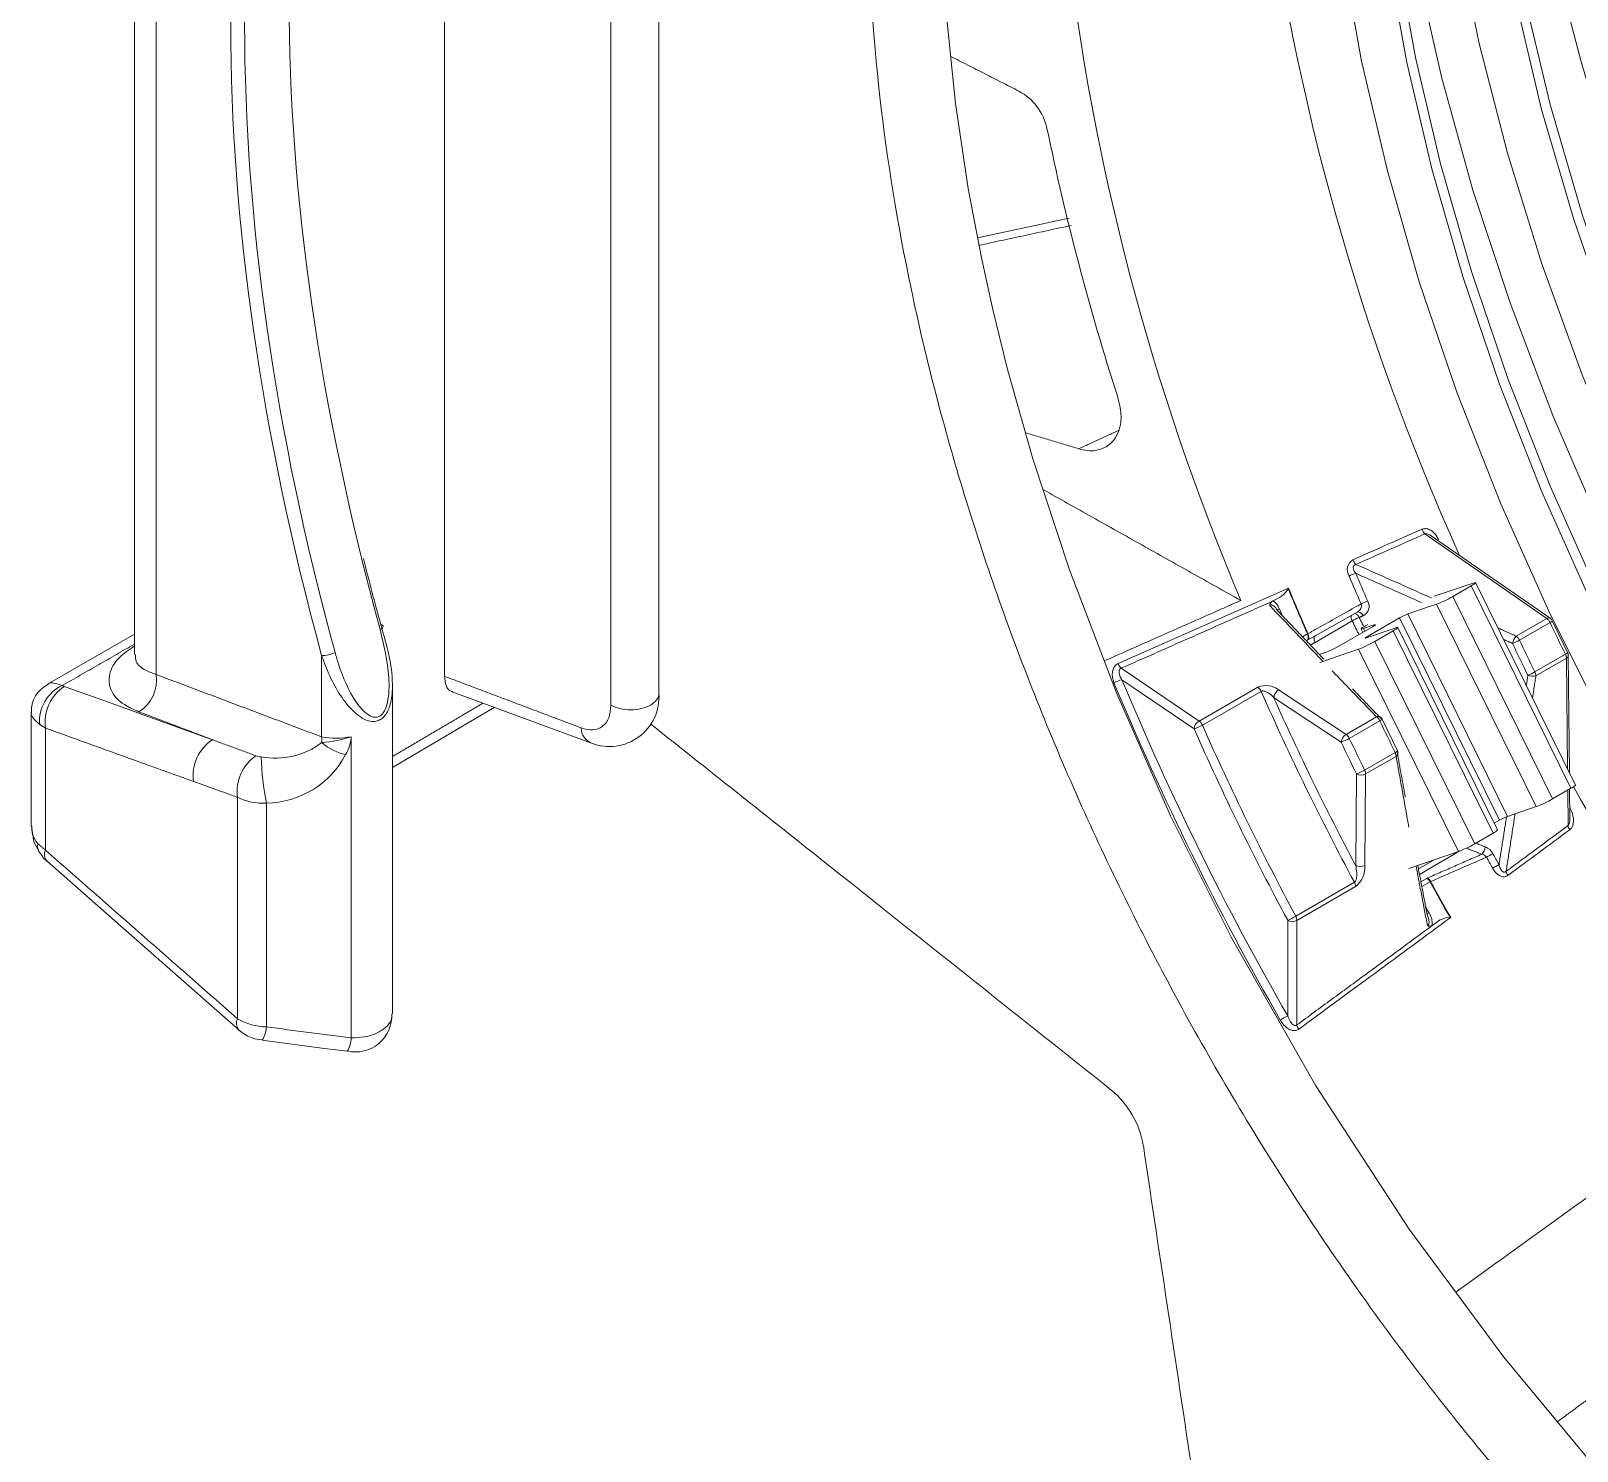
# Model space of a CAD drawing. Extents: x 8 to 113, y 2 to 87.
# Drawn here: x 67.132 to 69.519, y 61.869 to 64.062 of the extents above; entities that cross this region are included whole.
import ezdxf

# ---------------------------------------------------------------- set-up
doc = ezdxf.new("R2010")
doc.units = 0
doc.header["$MEASUREMENT"] = 0
doc.layers.add('OBJECT', color=7, linetype='CONTINUOUS')

msp = doc.modelspace()

# ---------------------------------------------------------------- linework, layer by layer
at = {"layer": 'OBJECT', "linetype": 'Continuous', "lineweight": 15}
for p, q in [((67.7708, 65.6774), (67.7708, 63.0655)), ((68.1018, 63.0357), (68.1018, 65.4571)), ((68.0276, 63.0208), (68.0276, 65.4357)), ((67.2922, 65.2076), (67.2922, 63.0991)), ((67.3259, 65.1809), (67.3259, 63.0682)), ((68.7352, 63.7728), (68.5939, 63.7424)), ((69.4726, 63.1546), (69.2844, 63.2853)), ((69.4777, 63.1551), (69.2942, 63.2825)), ((69.3038, 63.2758), (69.3052, 63.2766)), ((69.3588, 63.2094), (69.2987, 63.189)), ((69.5167, 62.8975), (69.3626, 63.2101)), ((69.0738, 63.2016), (68.8108, 63.0853)), ((69.3274, 63.1887), (69.3557, 63.2051)), ((69.3274, 63.1887), (69.4815, 62.8761)), ((69.5098, 62.8925), (69.3557, 63.2051)), ((69.1067, 63.1234), (69.1806, 63.1649)), ((69.258, 63.1617), (69.3022, 63.1768)), ((69.258, 63.1617), (69.412, 62.8491)), ((69.4563, 62.8642), (69.3022, 63.1768)), ((69.1721, 63.151), (69.1148, 63.1179)), ((69.2046, 63.1426), (69.148, 63.11)), ((69.1858, 63.1385), (69.1883, 63.1332)), ((69.1896, 63.1392), (69.2062, 63.1448)), ((69.1896, 63.1392), (69.1916, 63.1351)), ((69.1962, 63.1456), (69.1926, 63.1436)), ((69.2386, 63.14), (69.1943, 63.1249)), ((69.1959, 63.1271), (69.2454, 63.1557)), ((69.2066, 63.1439), (69.2062, 63.1448)), ((69.2072, 63.1193), (69.2355, 63.1357)), ((69.3896, 62.8231), (69.2355, 63.1357)), ((69.3965, 62.8281), (69.2424, 63.1407)), ((69.3994, 62.8431), (69.2454, 63.1557)), ((69.4255, 63.1274), (69.4726, 63.1546)), ((69.4776, 63.1485), (69.4305, 63.1213)), ((67.2922, 63.1304), (67.158, 63.0532)), ((69.0955, 63.1264), (69.1031, 63.1308)), ((69.1012, 63.1204), (69.1023, 63.121)), ((69.1013, 63.1203), (69.1018, 63.1207)), ((69.1036, 63.1217), (69.1067, 63.1234)), ((69.1959, 63.1271), (69.1966, 63.1257)), ((69.2072, 63.1193), (69.3613, 62.8067)), ((67.5812, 62.9719), (67.5812, 63.0977)), ((69.1354, 63.104), (69.1214, 63.0992)), ((69.122, 63.0869), (69.182, 63.1074)), ((69.3361, 62.7948), (69.182, 63.1074)), ((69.4541, 63.0722), (69.5013, 63.0995)), ((69.5028, 63.0935), (69.4557, 63.0663)), ((69.5045, 62.9223), (69.5028, 63.0935)), ((69.5075, 62.9162), (69.5058, 63.0977)), ((68.8155, 63.0779), (68.9357, 62.9964)), ((67.6904, 62.5443), (67.6904, 63.0525)), ((67.7812, 63.0419), (67.9977, 62.9623)), ((68.928, 62.9845), (68.8167, 63.06)), ((68.9357, 62.9964), (69.0264, 63.0487)), ((69.0316, 63.0422), (68.9409, 62.9899)), ((69.0585, 63.0447), (69.1626, 62.9757)), ((67.6904, 62.9247), (67.8477, 63.0175)), ((69.155, 62.9639), (69.0509, 63.0329)), ((67.1329, 63.0097), (67.1329, 62.8343)), ((69.1626, 62.9757), (69.2098, 63.0029)), ((69.2148, 62.9968), (69.1677, 62.9696)), ((69.2419, 62.9503), (69.2182, 62.9994)), ((67.1549, 62.9855), (67.1549, 62.7969)), ((67.6269, 62.507), (67.6269, 62.9722)), ((69.1913, 62.9205), (69.2385, 62.9477)), ((69.24, 62.9418), (69.1928, 62.9146)), ((69.1775, 62.7732), (69.1788, 62.9146)), ((69.1928, 62.9146), (69.1915, 62.7732)), ((67.4511, 62.5366), (67.4511, 62.8786)), ((69.4815, 62.8761), (69.5098, 62.8925)), ((69.5053, 62.8348), (69.5048, 62.8896)), ((69.5081, 62.8456), (69.5077, 62.8913)), ((67.496, 62.5239), (67.496, 62.8694)), ((69.412, 62.8491), (69.4563, 62.8642)), ((69.3914, 62.8385), (69.3994, 62.8431)), ((69.3613, 62.8067), (69.3896, 62.8231)), ((69.2594, 62.7686), (69.3361, 62.7948)), ((69.2744, 62.768), (69.2987, 62.782)), ((69.3385, 62.7957), (69.276, 62.7596)), ((69.2782, 62.7481), (69.2873, 62.7534)), ((69.0849, 62.695), (69.1756, 62.7474)), ((69.1774, 62.7409), (69.0867, 62.6885)), ((69.2924, 62.7479), (69.2796, 62.7406)), ((69.0726, 62.5411), (69.0726, 62.6885)), ((69.0867, 62.6885), (69.0867, 62.527)), ((69.2953, 62.681), (69.3004, 62.6839))]:
    msp.add_line(p, q, dxfattribs=at)
at = {"layer": 'OBJECT', "linetype": 'Continuous', "lineweight": 15, "flags": 128}
for points in [[(69.5384, 63.1854), (69.4649, 63.3502), (69.3996, 63.5164), (69.3428, 63.683), (69.2951, 63.849), (69.2565, 64.0134), (69.2274, 64.1754), (69.2079, 64.3339), (69.1982, 64.4881), (69.1982, 64.6371), (69.2079, 64.7801), (69.2274, 64.9161), (69.2565, 65.0444), (69.2951, 65.1644), (69.3428, 65.2752), (69.3996, 65.3763), (69.4208, 65.4083)], [(69.5517, 63.193), (69.4782, 63.3579), (69.4128, 63.5241), (69.3561, 63.6907), (69.3084, 63.8567), (69.2698, 64.0211), (69.2407, 64.1831), (69.2212, 64.3416), (69.2115, 64.4958), (69.2115, 64.6448), (69.2212, 64.7877), (69.2407, 64.9238), (69.2698, 65.0521), (69.3084, 65.172), (69.3561, 65.2829), (69.4128, 65.384), (69.4242, 65.4015)], [(70.5414, 62.0166), (70.4162, 62.139), (70.2945, 62.2699), (70.1772, 62.4087), (70.0647, 62.5546), (69.9579, 62.7069), (69.8572, 62.8645), (69.7633, 63.0267), (69.6766, 63.1925), (69.5977, 63.361), (69.527, 63.5313), (69.4649, 63.7023), (69.4118, 63.8732), (69.3679, 64.0429), (69.3335, 64.2106), (69.3088, 64.3752), (69.2939, 64.5358), (69.2889, 64.6916), (69.2939, 64.8417), (69.3088, 64.9852), (69.3335, 65.1213), (69.3679, 65.2492), (69.4118, 65.3682), (69.4249, 65.398)], [(70.5702, 62.0848), (70.4458, 62.2071), (70.325, 62.3383), (70.2087, 62.4774), (70.0976, 62.6237), (69.9922, 62.7762), (69.8933, 62.9342), (69.8014, 63.0965), (69.717, 63.2624), (69.6408, 63.4308), (69.573, 63.6006), (69.5141, 63.771), (69.4646, 63.9408), (69.4245, 64.1091), (69.3943, 64.2748), (69.374, 64.4371), (69.3639, 64.5949), (69.3639, 64.7472), (69.374, 64.8933), (69.3943, 65.0322), (69.4245, 65.163), (69.4646, 65.2851), (69.48, 65.3235)], [(70.5835, 62.0924), (70.459, 62.2148), (70.3383, 62.3459), (70.222, 62.4851), (70.1108, 62.6313), (70.0055, 62.7839), (69.9066, 62.9418), (69.8147, 63.1042), (69.7303, 63.2701), (69.6541, 63.4384), (69.5863, 63.6083), (69.5274, 63.7786), (69.4778, 63.9485), (69.4378, 64.1168), (69.4076, 64.2825), (69.3873, 64.4448), (69.3772, 64.6026), (69.3772, 64.7549), (69.3873, 64.901), (69.4076, 65.0398), (69.4378, 65.1707), (69.4778, 65.2928), (69.4871, 65.3163)], [(70.527, 61.9359), (70.3993, 62.0596), (70.2751, 62.1919), (70.1551, 62.3322), (70.0398, 62.4796), (69.93, 62.6334), (69.8263, 62.7927), (69.7291, 62.9568), (69.639, 63.1246), (69.5564, 63.2954), (69.4819, 63.4682), (69.4158, 63.6421), (69.3585, 63.8162), (69.3103, 63.9894), (69.2713, 64.161), (69.242, 64.3299), (69.2323, 64.4013)], [(70.7194, 61.6449), (70.5875, 61.7409), (70.4572, 61.8474), (70.3293, 61.9639), (70.2047, 62.0895), (70.0839, 62.2237), (69.9677, 62.3656), (69.8567, 62.5145), (69.7516, 62.6694), (69.653, 62.8295), (69.5614, 62.9939), (69.4775, 63.1615), (69.4016, 63.3316), (69.3342, 63.503), (69.2757, 63.6748), (69.2264, 63.8459), (69.1867, 64.0155), (69.1566, 64.1826), (69.1377, 64.3334)], [(69.5456, 61.8455), (69.4063, 62.0137), (69.2602, 62.2114), (69.116, 62.4327), (68.9854, 62.6625), (68.8918, 62.8502), (68.8083, 63.0399), (68.7355, 63.23), (68.6791, 63.4013), (68.6397, 63.5412), (68.6169, 63.6338), (68.5993, 63.7142), (68.5794, 63.8188), (68.5596, 63.9501), (68.5437, 64.1062)], [(69.3557, 63.2051), (69.3583, 63.2066), (69.3603, 63.2079), (69.3617, 63.209), (69.3625, 63.2097), (69.3626, 63.2102), (69.362, 63.2103), (69.3607, 63.21), (69.3588, 63.2094)], [(69.0597, 63.1698), (69.0624, 63.1634), (69.0642, 63.1592)], [(69.1889, 63.1589), (69.1879, 63.1605), (69.1868, 63.162), (69.1855, 63.1632), (69.1842, 63.1641), (69.1829, 63.1647), (69.1816, 63.1649), (69.1804, 63.1647), (69.18, 63.1646)], [(67.6717, 63.1377), (67.6735, 63.1389), (67.6749, 63.1401), (67.6759, 63.1412), (67.6763, 63.1423), (67.6761, 63.1433), (67.6754, 63.1441), (67.6742, 63.1447), (67.6725, 63.145)], [(69.1926, 63.1436), (69.1901, 63.142), (69.1881, 63.1407), (69.1866, 63.1397), (69.1859, 63.1389), (69.1858, 63.1384), (69.1864, 63.1383), (69.1877, 63.1386), (69.1896, 63.1392)], [(69.2062, 63.1448), (69.2071, 63.1451), (69.2077, 63.1452), (69.208, 63.1452), (69.208, 63.145), (69.2076, 63.1446), (69.2069, 63.1441), (69.2059, 63.1434), (69.2046, 63.1426)], [(69.2355, 63.1357), (69.2381, 63.1372), (69.2401, 63.1385), (69.2415, 63.1396), (69.2423, 63.1403), (69.2424, 63.1408), (69.2417, 63.1409), (69.2405, 63.1406), (69.2386, 63.14)], [(69.5047, 63.102), (69.4987, 63.1143), (69.481, 63.1511)], [(69.1031, 63.1308), (69.1037, 63.1292), (69.1041, 63.1276), (69.1043, 63.1261), (69.1043, 63.1247), (69.104, 63.1234), (69.1036, 63.1224), (69.1029, 63.1215), (69.1023, 63.121)], [(69.1035, 63.1217), (69.1042, 63.1222), (69.1047, 63.123), (69.105, 63.124), (69.1052, 63.1252), (69.1051, 63.1266), (69.1049, 63.1281), (69.1044, 63.1296), (69.1038, 63.1312)], [(69.1148, 63.1179), (69.1141, 63.1197), (69.1136, 63.1215), (69.1133, 63.1232), (69.1133, 63.1248), (69.1136, 63.1262), (69.1142, 63.1273), (69.115, 63.1282), (69.1154, 63.1285)], [(69.1943, 63.1249), (69.1934, 63.1247), (69.1927, 63.1245), (69.1924, 63.1246), (69.1925, 63.1248), (69.1929, 63.1252), (69.1936, 63.1257), (69.1946, 63.1264), (69.1959, 63.1271)], [(67.1331, 62.8343), (67.1368, 62.8099), (67.1461, 62.7927)], [(67.1465, 62.7929), (67.152, 62.7847), (67.1602, 62.7772)], [(67.1572, 62.7797), (67.258, 62.6912), (67.4535, 62.5195)], [(67.4895, 62.5034), (67.5813, 62.4913), (67.6207, 62.4866)]]:
    msp.add_lwpolyline(points, dxfattribs=at)
at = {"layer": 'OBJECT', "linetype": 'Continuous', "lineweight": 15}
for centre, radius, start, end in [((72.7587, 64.7922), 3.7515, 187.1208, 204.2381), ((73.6137, 65.1468), 4.2417, 192.1925, 226.7608), ((72.457, 64.6384), 3.7509, 186.5893, 202.8385), ((68.617, 63.8936), 0.0858, 12.5347, 61.6859), ((72.5652, 64.7075), 3.9453, 191.6293, 197.8706), ((69.2959, 63.2978), 0.017, 198.1597, 227.3426), ((69.2865, 63.2746), 0.0109, 45.4291, 100.8519), ((69.183, 63.2298), 0.0184, 121.6935, 211.3765), ((69.1894, 63.2508), 0.017, 198.0623, 227.3543), ((69.1923, 63.174), 0.0526, 106.2184, 118.4407), ((73.2244, 64.9399), 4.4065, 202.97, 203.5798), ((73.2238, 64.9395), 4.3946, 202.97, 203.5798), ((69.0342, 63.2268), 0.0473, 288.8702, 326.1195), ((69.0396, 63.1634), 0.021, 17.6712, 62.1268), ((73.1487, 64.8975), 4.4145, 202.6091, 203.5909), ((73.149, 64.8978), 4.4141, 202.5977, 203.5908), ((69.2416, 63.3374), 0.1717, 290.685, 300.0053), ((69.0528, 63.1746), 0.00792, 129.3599, 177.82), ((69.0614, 63.1646), 0.00546, 107.988, 155.1295), ((69.1812, 63.1565), 0.0107, 162.0803, 210.9371), ((69.1735, 63.1527), 0.01, 22.0809, 75.8152), ((69.1765, 63.1739), 0.0098, 294.2367, 19.5233), ((69.2132, 63.1268), 0.0574, 107.3781, 118.5771), ((69.1819, 63.1736), 0.0163, 295.419, 29.2628), ((69.2883, 63.0814), 0.0858, 110.685, 120.0053), ((69.2158, 63.0785), 0.0846, 112.9843, 121.1158), ((69.4755, 63.151), 0.00465, 61.5704, 128.2031), ((69.4636, 63.1421), 0.0155, 24.5898, 54.2217), ((69.4754, 63.1549), 0.00676, 289.3366, 326.3224), ((69.472, 63.1469), 0.01, 25.3916, 55.2208), ((69.1053, 63.1183), 0.00388, 120.8572, 156.5638), ((69.1214, 63.268), 0.1717, 290.685, 300.0053), ((69.4414, 63.112), 0.0222, 136.0243, 169.1698), ((69.3919, 63.1891), 0.078, 290.8062, 299.6307), ((73.1562, 64.8881), 4.1354, 205.3707, 206.1275), ((69.4164, 63.1148), 0.0155, 24.5898, 54.2217), ((73.156, 64.888), 4.1232, 205.3707, 206.1275), ((67.5836, 63.1352), 0.0376, 266.359, 299.143), ((69.1051, 63.1843), 0.0858, 290.685, 300.0053), ((69.4986, 63.1068), 0.0078, 290.6915, 322.4489), ((69.489, 63.0931), 0.0139, 1.585, 27.1674), ((69.5008, 63.0981), 0.00502, 294.4008, 355.5263), ((69.4958, 63.0976), 0.01, 0.5421, 26.1299), ((67.267, 63.0605), 0.0594, 302.7976, 7.4665), ((68.827, 63.0905), 0.017, 197.7381, 227.392), ((69.4081, 63.153), 0.0929, 292.2923, 299.6923), ((69.4505, 63.0841), 0.0186, 247.4408, 286.1975), ((69.4418, 63.0659), 0.0139, 1.585, 27.1674), ((67.1773, 63.0129), 0.044, 115.3667, 184.1863), ((67.2066, 62.9961), 0.0609, 115.1069, 184.8322), ((67.221, 62.9945), 0.0667, 123.8981, 187.7003), ((68.0256, 63.0334), 0.0764, 248.7234, 4.2211), ((68.8259, 63.0165), 0.0445, 101.9225, 118.9559), ((73.0466, 64.8233), 4.5959, 202.6237, 209.8686), ((73.0433, 64.8214), 4.5789, 202.6237, 209.8686), ((69.0389, 63.0184), 0.0328, 53.2643, 112.4012), ((69.0172, 63.0361), 0.0156, 23.1174, 54.1372), ((72.917, 64.7571), 4.247, 203.8149, 208.2426), ((69.0677, 63.0305), 0.0169, 122.8112, 171.8102), ((72.9137, 64.7554), 4.2295, 204.0326, 207.9463), ((68.9445, 62.9822), 0.0167, 121.9908, 172.1113), ((68.9266, 62.9837), 0.0156, 23.1174, 54.1372), ((69.2124, 62.9974), 0.00607, 50.1069, 115.9036), ((69.2007, 62.9903), 0.0155, 24.5898, 54.2217), ((69.2122, 63.0037), 0.00738, 290.8893, 324.6615), ((72.9403, 64.7635), 4.1232, 205.3707, 206.1275), ((69.2092, 62.9951), 0.01, 25.3704, 44.2267), ((67.4494, 62.912), 0.0666, 123.482, 187.7435), ((67.6031, 63.1036), 0.1336, 260.5472, 280.2409), ((67.5309, 62.9647), 0.0508, 358.2873, 8.1353), ((67.5666, 63.1561), 0.1936, 274.4638, 288.1362), ((67.5607, 62.9779), 0.0665, 329.9603, 355.0415), ((68.0068, 62.9856), 0.0249, 179.5662, 248.9878), ((68.9142, 63.0361), 0.0534, 284.9485, 299.976), ((72.9218, 64.7521), 4.3675, 203.8725, 208.1948), ((72.9191, 64.7505), 4.3504, 203.8725, 208.1948), ((69.1718, 62.9615), 0.0169, 122.8112, 171.8102), ((69.1323, 63.031), 0.0709, 288.7211, 299.9325), ((69.1536, 62.9631), 0.0155, 24.5898, 54.2217), ((67.5098, 63.0582), 0.1192, 259.3149, 307.0791), ((67.4937, 63.01), 0.1405, 270.9358, 332.3181), ((67.6357, 63.0244), 0.0817, 228.6207, 257.6426), ((69.2353, 62.9557), 0.00854, 292.0831, 321.0368), ((69.2262, 62.9414), 0.0139, 1.585, 27.1674), ((69.2366, 62.947), 0.00617, 302.9664, 5.5863), ((69.2329, 62.9459), 0.01, 9.7676, 26.1272), ((67.5174, 62.8875), 0.0668, 124.2491, 187.6848), ((67.4891, 62.9679), 0.0268, 249.5634, 267.0614), ((67.8748, 62.9495), 0.3871, 181.245, 191.9438), ((69.1492, 62.9935), 0.0842, 290.5446, 299.9712), ((69.179, 62.9142), 0.0139, 1.585, 27.1674), ((69.1858, 62.9285), 0.0155, 243.0134, 296.7126), ((69.5027, 62.9093), 0.0183, 292.9213, 319.8597), ((67.492, 62.9643), 0.0949, 244.4798, 272.4121), ((69.3957, 63.0248), 0.1717, 290.685, 300.0053), ((73.2737, 64.9374), 4.2786, 208.5124, 226.8495), ((69.4423, 62.7688), 0.0858, 110.685, 120.0053), ((69.3824, 62.8399), 0.0183, 292.9213, 319.8597), ((69.4948, 62.8432), 0.0134, 321.3897, 10.2068), ((69.5205, 62.8374), 0.0154, 189.6949, 215.7625), ((67.1611, 62.8025), 0.0184, 166.1677, 213.4131), ((69.2754, 62.9554), 0.1717, 290.685, 300.0053), ((69.3581, 62.8045), 0.0197, 315.6021, 352.6925), ((69.3687, 62.7802), 0.0236, 28.9425, 67.5864), ((67.1697, 62.7902), 0.0163, 155.7407, 219.9449), ((69.3706, 62.7799), 0.0109, 34.9861, 81.5851), ((69.5816, 62.4334), 0.4065, 118.2249, 119.8017), ((73.3867, 65.0173), 4.5865, 209.1087, 209.3531), ((73.3857, 65.0167), 4.5741, 209.1087, 209.3531), ((69.1544, 62.7702), 0.0372, 308.118, 4.6645), ((69.1845, 62.7871), 0.0155, 243.0134, 296.7126), ((69.2794, 62.7411), 0.0147, 27.9036, 57.2399), ((69.2786, 62.7421), 0.0158, 23.0177, 49.7065), ((69.6681, 62.283), 0.5605, 118.7121, 119.8555), ((69.4251, 62.767), 0.0155, 189.6715, 215.8838), ((69.1632, 62.7404), 0.0142, 1.7849, 29.2906), ((73.3209, 64.9793), 4.6052, 208.9817, 209.7617), ((73.3216, 64.9797), 4.6052, 208.9828, 209.7726), ((73.2998, 64.9671), 4.6056, 209.3521, 209.4872), ((68.9965, 62.8482), 0.1769, 295.4894, 300.0061), ((69.0797, 62.7022), 0.0154, 242.6097, 297.3903), ((69.0726, 62.6881), 0.0142, 1.7849, 29.2906), ((-68.5176, 249.911), 232.4886, 306.291066, 306.362868), ((69.3197, 62.6478), 0.0598, 118.8538, 122.9055), ((69.2913, 62.6864), 0.00673, 244.1446, 307.4259), ((69.2672, 62.6844), 0.0284, 353.12, 33.6299), ((69.3252, 62.6559), 0.0374, 93.254, 131.6401), ((67.6336, 62.5412), 0.0559, 256.619, 3.06), ((70.1034, 60.7277), 2.0859, 119.617, 119.9776), ((67.4917, 62.5602), 0.0561, 220.5056, 267.7236), ((67.4659, 62.5299), 0.0162, 155.5875, 220.0925), ((67.4976, 62.6154), 0.0915, 239.4678, 269.0164), ((67.4536, 62.526), 0.0424, 327.5709, 357.2275), ((69.1021, 62.5296), 0.0155, 189.599, 216.2841), ((67.5823, 62.5091), 0.0446, 329.2413, 357.3191), ((68.7104, 62.3174), 0.1412, 9.4453, 50.5547)]:
    msp.add_arc(centre, radius, start, end, dxfattribs=at)
for centre, major_axis, ratio, start_param, end_param in [((69.6367, 62.8525), (-1.4763, 2.6477), 0.567168, 0.42627, 1.161624), ((69.5573, 62.8069), (-1.4838, 2.6607), 0.567218, 0.427779, 1.160034), ((69.5681, 62.8129), (-1.4763, 2.6477), 0.567168, 0.427819, 1.160075), ((69.6475, 62.8585), (-1.4838, 2.6607), 0.567218, 1.124533, 1.161584), ((70.814, 63.5321), (-1.2049, 2.0987), 0.563161, 1.432869, 1.455497), ((70.564, 63.3878), (-1.2151, 2.0928), 0.591598, 1.43006, 1.452689), ((70.557, 63.3837), (-1.2201, 2.1015), 0.591539, 1.430067, 1.452695)]:
    msp.add_ellipse(centre, major_axis=major_axis, ratio=ratio, start_param=start_param, end_param=end_param, dxfattribs=at)
for points, knots in [([(70.2388, 61.106), (70.1607, 61.1552), (70.0044, 61.2535), (69.7741, 61.4424), (69.5502, 61.6593), (69.3366, 61.9044), (69.1372, 62.1732), (68.957, 62.4598), (68.7989, 62.7592), (68.6657, 63.0663), (68.5597, 63.3758), (68.4826, 63.6824), (68.4359, 63.981), (68.4202, 64.2663), (68.4359, 64.5335), (68.4826, 64.778), (68.5597, 64.9957), (68.6657, 65.1828), (68.799, 65.3359), (68.9568, 65.4534), (69.1379, 65.5295), (69.2877, 65.5659), (69.3805, 65.5635), (69.4014, 65.5629)], [0, 0, 0, 0, 0.048456, 0.096912, 0.145368, 0.194796, 0.244225, 0.293653, 0.343082, 0.392511, 0.441939, 0.491368, 0.540796, 0.590225, 0.639653, 0.689082, 0.738511, 0.787939, 0.837368, 0.886796, 0.936225, 0.985653, 1, 1, 1, 1]), ([(68.8102, 63.4968), (68.8124, 63.4878), (68.8168, 63.4697), (68.8134, 63.4454), (68.803, 63.4265), (68.7859, 63.4152), (68.7672, 63.4127), (68.7547, 63.4157), (68.7502, 63.4168)], [0, 0, 0, 0, 0.176396, 0.35277, 0.53003, 0.710813, 0.896031, 1, 1, 1, 1]), ([(69.1733, 63.2455), (69.1785, 63.2478), (69.2048, 63.2594), (69.2403, 63.2751), (69.2705, 63.2884), (69.2798, 63.2925)], [0, 0, 0, 0, 0.147808, 0.739042, 1, 1, 1, 1]), ([(69.2844, 63.2853), (69.2665, 63.2774), (69.231, 63.2617), (69.1955, 63.2461), (69.1779, 63.2383)], [0, 0, 0, 0, 0.504936, 1, 1, 1, 1]), ([(69.3052, 63.2766), (69.3041, 63.2788), (69.3018, 63.2834), (69.2966, 63.2891), (69.2907, 63.2927), (69.2848, 63.294), (69.2815, 63.293), (69.2798, 63.2925)], [0, 0, 0, 0, 0.204217, 0.437015, 0.666126, 0.832733, 1, 1, 1, 1]), ([(69.1776, 63.2245), (69.1765, 63.226), (69.1747, 63.2285), (69.1736, 63.2322), (69.1737, 63.2344), (69.1742, 63.236), (69.175, 63.2369), (69.1763, 63.2378), (69.1772, 63.2381), (69.1779, 63.2383)], [0, 0, 0, 0, 0.316272, 0.529303, 0.643493, 0.716389, 0.816406, 0.869683, 1, 1, 1, 1]), ([(69.0738, 63.2016), (69.0738, 63.2016), (69.0737, 63.2012), (69.0736, 63.2008), (69.0734, 63.2004)], [0, 0, 0, 0, 0.096063, 1, 1, 1, 1]), ([(69.053, 63.1723), (69.0524, 63.173), (69.051, 63.1744), (69.0489, 63.1756), (69.0473, 63.1759), (69.0459, 63.1757), (69.0453, 63.1752), (69.0448, 63.1749)], [0, 0, 0, 0, 0.26228, 0.530041, 0.705778, 0.790915, 1, 1, 1, 1]), ([(69.1263, 63.0894), (69.1261, 63.0896), (69.0987, 63.118), (69.0717, 63.1465), (69.0448, 63.1749)], [0, 0, 0, 0, 0.006594, 1, 1, 1, 1]), ([(69.0572, 63.1666), (69.0561, 63.1685), (69.0549, 63.1706), (69.0532, 63.1722), (69.053, 63.1723)], [0, 0, 0, 0, 0.897498, 1, 1, 1, 1]), ([(69.1038, 63.1312), (69.1089, 63.1341), (69.1341, 63.1482), (69.1614, 63.1635), (69.1837, 63.176), (69.1858, 63.1772)], [0, 0, 0, 0, 0.184767, 0.923836, 1, 1, 1, 1]), ([(67.6725, 63.145), (67.6801, 63.119), (67.6906, 63.0831), (67.6907, 63.0406), (67.6874, 63.0222), (67.6835, 63.0113), (67.678, 63.0031), (67.6718, 62.9981), (67.6647, 62.9955), (67.655, 62.9957), (67.6398, 63.0021), (67.6134, 63.027), (67.5939, 63.0626), (67.5836, 63.0912), (67.5812, 63.0977)], [0, 0, 0, 0, 0.255757, 0.3533, 0.390944, 0.433, 0.465377, 0.492662, 0.519968, 0.55378, 0.60556, 0.705446, 0.93291, 1, 1, 1, 1]), ([(67.6019, 63.1024), (67.6037, 63.0962), (67.6115, 63.0694), (67.626, 63.0356), (67.6461, 63.0103), (67.6578, 63.0028), (67.6653, 63.0017), (67.671, 63.0035), (67.6757, 63.0076), (67.68, 63.0148), (67.6855, 63.0334), (67.6858, 63.0773), (67.6773, 63.1136), (67.6717, 63.1377)], [0, 0, 0, 0, 0.070552, 0.307164, 0.406628, 0.455084, 0.484865, 0.508033, 0.531172, 0.559629, 0.598655, 0.732872, 1, 1, 1, 1]), ([(67.2991, 63.0106), (67.2913, 63.0141), (67.2716, 63.0229), (67.2537, 63.0428), (67.2513, 63.0684), (67.2642, 63.093), (67.2839, 63.1066), (67.2922, 63.1123)], [0, 0, 0, 0, 0.152431, 0.383937, 0.611798, 0.837971, 1, 1, 1, 1]), ([(67.2937, 63.0991), (67.2937, 63.0955), (67.2935, 63.086), (67.306, 63.0754), (67.3202, 63.0703), (67.3259, 63.0682)], [0, 0, 0, 0, 0.273343, 0.711066, 1, 1, 1, 1]), ([(67.784, 63.0417), (67.783, 63.0418), (67.778, 63.0426), (67.7723, 63.0504), (67.7713, 63.0605), (67.7708, 63.0655)], [0, 0, 0, 0, 0.11372, 0.556117, 1, 1, 1, 1]), ([(68.8044, 63.0554), (68.8033, 63.0587), (68.8015, 63.0643), (68.8018, 63.0726), (68.8039, 63.079), (68.8071, 63.0833), (68.8097, 63.0847), (68.8108, 63.0853)], [0, 0, 0, 0, 0.293345, 0.517046, 0.700087, 0.8839, 1, 1, 1, 1]), ([(68.8155, 63.0779), (68.8149, 63.0777), (68.8137, 63.0771), (68.8128, 63.0757), (68.8121, 63.0737), (68.8121, 63.0706), (68.8134, 63.0656), (68.8155, 63.0621), (68.8167, 63.06)], [0, 0, 0, 0, 0.094766, 0.206769, 0.250233, 0.423766, 0.661901, 1, 1, 1, 1]), ([(67.1584, 63.0527), (67.1586, 63.0531), (67.1603, 63.0555), (67.168, 63.0554), (67.1764, 63.0527), (67.1808, 63.0512)], [0, 0, 0, 0, 0.080168, 0.520164, 1, 1, 1, 1]), ([(67.1838, 63.0499), (67.207, 63.0415), (67.2833, 63.0141), (67.3595, 62.9867), (67.4126, 62.9676)], [0, 0, 0, 0, 0.304153, 1, 1, 1, 1]), ([(68.0276, 63.0208), (68.0321, 63.0188), (68.0412, 63.0148), (68.0585, 63.0131), (68.0753, 63.015), (68.0899, 63.0206), (68.0989, 63.0289), (68.1028, 63.0356), (68.1017, 63.0389), (68.1017, 63.039)], [0, 0, 0, 0, 0.166052, 0.332104, 0.498156, 0.664208, 0.83026, 0.996312, 1, 1, 1, 1]), ([(69.0316, 63.0422), (69.0321, 63.0424), (69.0328, 63.0427), (69.0347, 63.0429), (69.0376, 63.0424), (69.0421, 63.0403), (69.0468, 63.037), (69.0496, 63.0342), (69.0509, 63.0329)], [0, 0, 0, 0, 0.080196, 0.124105, 0.261057, 0.466383, 0.756488, 1, 1, 1, 1]), ([(67.9819, 62.9858), (67.9881, 62.9841), (68.0005, 62.9808), (68.0152, 62.9871), (68.0258, 62.9999), (68.027, 63.0138), (68.0276, 63.0208)], [0, 0, 0, 0, 0.248877, 0.497118, 0.748417, 1, 1, 1, 1]), ([(67.146, 62.991), (67.1426, 62.9941), (67.1359, 63), (67.1321, 63.0066), (67.1333, 63.0093), (67.1335, 63.0097)], [0, 0, 0, 0, 0.479314, 0.918832, 1, 1, 1, 1]), ([(68.0892, 62.9916), (68.0923, 62.9892), (68.1908, 62.911), (68.428, 62.7227), (68.6616, 62.5367), (68.8001, 62.4265)], [0, 0, 0, 0, 0.013023, 0.41499, 1, 1, 1, 1]), ([(67.3834, 62.9031), (67.3566, 62.9127), (67.2804, 62.9402), (67.2042, 62.9677), (67.1549, 62.9855)], [0, 0, 0, 0, 0.351744, 1, 1, 1, 1]), ([(69.508, 62.8284), (69.5085, 62.8288), (69.5104, 62.8304), (69.5127, 62.8344), (69.5141, 62.8415), (69.5133, 62.8519), (69.5099, 62.8593), (69.5079, 62.8637)], [0, 0, 0, 0, 0.065217, 0.205581, 0.387104, 0.641675, 1, 1, 1, 1]), ([(67.1338, 62.8344), (67.1337, 62.8299), (67.1337, 62.8197), (67.1398, 62.8115), (67.1432, 62.8069)], [0, 0, 0, 0, 0.436877, 1, 1, 1, 1]), ([(69.4098, 62.7644), (69.4257, 62.7761), (69.4575, 62.7995), (69.4893, 62.823), (69.5053, 62.8348)], [0, 0, 0, 0, 0.497586, 1, 1, 1, 1]), ([(69.508, 62.8284), (69.492, 62.8166), (69.4602, 62.7931), (69.4284, 62.7696), (69.4125, 62.758)], [0, 0, 0, 0, 0.502414, 1, 1, 1, 1]), ([(69.363, 62.8077), (69.3651, 62.8069), (69.37, 62.805), (69.3749, 62.8031), (69.3777, 62.802)], [0, 0, 0, 0, 0.42126, 1, 1, 1, 1]), ([(69.3795, 62.7862), (69.3742, 62.7838), (69.3454, 62.7712), (69.3166, 62.7586), (69.2931, 62.7483)], [0, 0, 0, 0, 0.183973, 1, 1, 1, 1]), ([(69.1775, 62.7732), (69.1782, 62.7695), (69.1792, 62.7638), (69.1792, 62.7561), (69.1784, 62.7518), (69.1775, 62.7495), (69.1767, 62.7483), (69.1761, 62.7477), (69.1757, 62.7474), (69.1756, 62.7474)], [0, 0, 0, 0, 0.42803, 0.668464, 0.827637, 0.898141, 0.932558, 0.985873, 1, 1, 1, 1]), ([(69.4125, 62.758), (69.4114, 62.7573), (69.409, 62.7559), (69.4048, 62.7557), (69.4001, 62.7571), (69.3948, 62.7609), (69.3912, 62.7655), (69.3894, 62.7686), (69.3891, 62.7691)], [0, 0, 0, 0, 0.150512, 0.301565, 0.446357, 0.651003, 0.947065, 1, 1, 1, 1]), ([(69.3988, 62.7746), (69.399, 62.7742), (69.3996, 62.7716), (69.401, 62.7679), (69.4031, 62.7649), (69.4046, 62.7636), (69.4055, 62.7631), (69.4068, 62.7628), (69.4078, 62.763), (69.4089, 62.7635), (69.4094, 62.7641), (69.4098, 62.7644)], [0, 0, 0, 0, 0.065565, 0.414183, 0.624167, 0.645279, 0.751103, 0.796151, 0.871815, 0.914721, 1, 1, 1, 1]), ([(69.2903, 62.6897), (69.2902, 62.6902), (69.2898, 62.6932), (69.2886, 62.6959), (69.2877, 62.6982)], [0, 0, 0, 0, 0.15762, 1, 1, 1, 1]), ([(69.2883, 62.6803), (69.2887, 62.6805), (69.2894, 62.6808), (69.2902, 62.682), (69.2908, 62.6838), (69.2909, 62.6865), (69.2905, 62.6886), (69.2903, 62.6897)], [0, 0, 0, 0, 0.151065, 0.287062, 0.409984, 0.704469, 1, 1, 1, 1]), ([(69.3243, 62.693), (69.3242, 62.693), (69.3238, 62.6931), (69.3235, 62.6932), (69.3231, 62.6933)], [0, 0, 0, 0, 0.097226, 1, 1, 1, 1]), ([(67.6269, 62.507), (67.6338, 62.5072), (67.6478, 62.5077), (67.6665, 62.5136), (67.6807, 62.5227), (67.6892, 62.5334), (67.6896, 62.5409), (67.6898, 62.5443)], [0, 0, 0, 0, 0.209662, 0.420715, 0.628992, 0.836083, 1, 1, 1, 1]), ([(69.0726, 62.5411), (69.0737, 62.5383), (69.0755, 62.5336), (69.0791, 62.5287), (69.0819, 62.5265), (69.0837, 62.526), (69.0849, 62.526), (69.0859, 62.5263), (69.0865, 62.5268), (69.0867, 62.527)], [0, 0, 0, 0, 0.379743, 0.628981, 0.788554, 0.861049, 0.897867, 0.960417, 1, 1, 1, 1]), ([(69.0895, 62.5204), (69.0883, 62.5196), (69.0857, 62.5182), (69.0807, 62.5181), (69.0747, 62.5201), (69.0679, 62.5251), (69.0635, 62.5306), (69.0615, 62.5341), (69.0612, 62.5345)], [0, 0, 0, 0, 0.134995, 0.269861, 0.440251, 0.672955, 0.958931, 1, 1, 1, 1]), ([(68.9836, 61.4428), (68.9831, 61.4465), (68.9646, 61.5708), (68.9202, 61.8702), (68.8759, 62.1655), (68.8497, 62.3406)], [0, 0, 0, 0, 0.012487, 0.414672, 1, 1, 1, 1]), ([(69.3321, 62.1141), (69.3337, 62.1153), (69.3963, 62.1604), (69.479, 62.2201), (69.5602, 62.2787), (69.5804, 62.2933)], [0, 0, 0, 0, 0.019937, 0.755355, 1, 1, 1, 1])]:
    msp.add_open_spline(points, degree=3, knots=knots, dxfattribs=at)
for points in [[(68.5522, 64.023), (68.6577, 63.9692)], [(68.7382, 63.7617), (68.5961, 63.7311)], [(68.7502, 63.4168), (68.8117, 63.4454)], [(68.7502, 63.4168), (68.6678, 63.4415)], [(69.0001, 63.1826), (68.6947, 63.354)], [(69.1779, 63.2383), (69.2944, 63.1865)], [(69.2793, 63.1793), (69.1776, 63.2245)], [(68.7894, 63.0892), (69.0001, 63.1826)], [(69.0495, 63.182), (69.0477, 63.1807)], [(69.0477, 63.1807), (68.8155, 63.0779)], [(69.0572, 63.1666), (69.1282, 63.0921)], [(69.1889, 63.1589), (69.1828, 63.1564)], [(69.1825, 63.1299), (69.1721, 63.151)], [(69.1828, 63.1564), (69.1894, 63.1434)], [(69.397, 63.1402), (69.4255, 63.1274)], [(67.2922, 63.1151), (67.1808, 63.0512)], [(69.1021, 63.1209), (69.1035, 63.1217)], [(69.1031, 63.1308), (69.1038, 63.1312)], [(69.1148, 63.1179), (69.1075, 63.1137)], [(69.4196, 63.1162), (69.4058, 63.1224)], [(67.3259, 63.0682), (67.5812, 62.9719)], [(67.7708, 63.0655), (67.9819, 62.9858)], [(69.2098, 63.0029), (69.1412, 63.0739)], [(69.441, 63.051), (69.4434, 63.067)], [(69.4557, 63.0663), (69.4505, 63.0317)], [(67.1808, 63.0512), (67.1838, 63.0499)], [(69.1727, 63.0459), (69.2175, 62.9995)], [(67.6904, 62.9415), (67.8301, 63.0239)], [(67.1549, 62.9855), (67.146, 62.991)], [(67.4126, 62.9676), (67.2991, 63.0106)], [(67.4126, 62.9676), (67.4797, 62.9428)], [(69.2416, 62.9485), (69.2541, 62.8786)], [(69.2596, 62.8324), (69.24, 62.9418)], [(67.4511, 62.8786), (67.3834, 62.9031)], [(69.3988, 62.7746), (69.4104, 62.8484)], [(69.4236, 62.853), (69.4098, 62.7644)], [(67.1432, 62.8069), (67.1549, 62.7969)], [(69.3722, 62.7907), (69.3484, 62.8)], [(67.1549, 62.7969), (67.4511, 62.5366)], [(69.2888, 62.7541), (69.3722, 62.7907)], [(69.2883, 62.6803), (69.2707, 62.7725)], [(69.2734, 62.7734), (69.2877, 62.6982)], [(69.2888, 62.7541), (69.2873, 62.7534)], [(69.2931, 62.7483), (69.2924, 62.7479)], [(69.0867, 62.527), (69.3004, 62.6839)], [(67.496, 62.5239), (67.6269, 62.507)], [(69.6031, 61.9982), (69.4888, 61.9141)]]:
    msp.add_open_spline(points, degree=1, dxfattribs=at)

doc.saveas('drawing.dxf')
